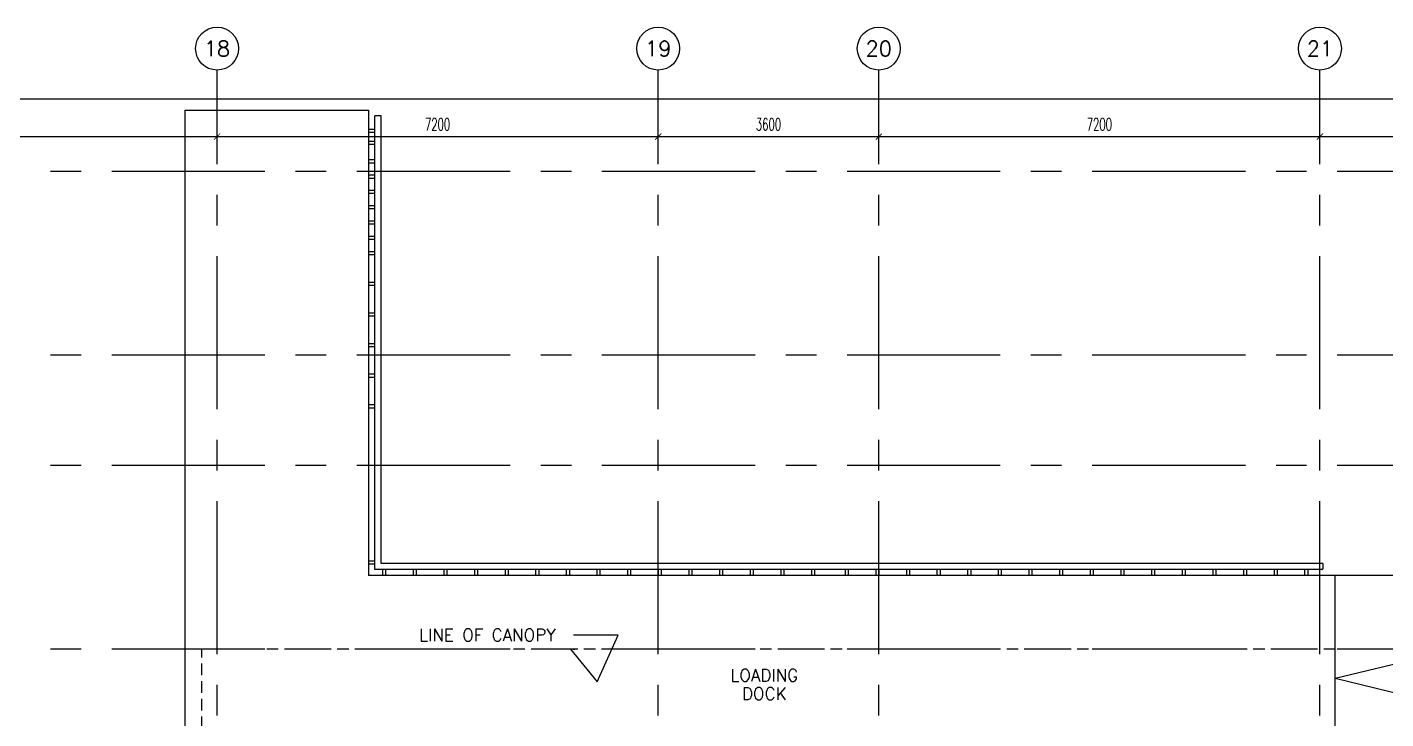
# Model space of a CAD drawing. Extents: x -0.4 to 93, y -13.2 to 77.1.
# Drawn here: x 52.37 to 74.54, y 65.83 to 77.12 of the extents above; entities that cross this region are included whole.
import ezdxf
from ezdxf.enums import TextEntityAlignment as Align

# ---------------------------------------------------------------- set-up
doc = ezdxf.new("R2010")
doc.units = 0
doc.header["$MEASUREMENT"] = 0
doc.header["$PDMODE"] = 3
doc.header["$PDSIZE"] = 0.1
doc.linetypes.add('CENTERX2', pattern=[4, 2.5, -0.5, 0.5, -0.5])
doc.linetypes.add('HIDDEN2', pattern=[0.1875, 0.125, -0.0625])
doc.layers.get('0').update_dxf_attribs({"linetype": 'CONTINUOUS'})
doc.layers.get('DEFPOINTS').update_dxf_attribs({"linetype": 'CONTINUOUS'})
for name, color, linetype in [('AX-CR', 11, 'CONTINUOUS'), ('AX-DIM', 11, 'CONTINUOUS'), ('AX-TXT', 2, 'CONTINUOUS'), ('AXES', 11, 'CENTERX2'), ('BORDER', 11, 'CONTINUOUS'), ('CANOPY-LN', 11, 'CONTINUOUS'), ('RM-NAME', 11, 'CONTINUOUS'), ('SLOPE', 11, 'CONTINUOUS'), ('STR', 11, 'CONTINUOUS'), ('TEXT', 4, 'CONTINUOUS')]:
    doc.layers.add(name, color=color, linetype=linetype)
doc.styles.add('ROMANS', font='ROMANS.shx', dxfattribs={"width": 0.6})
doc.dimstyles.new('STANDARD in', dxfattribs={"dimtxt": 0.2, "dimasz": 0.1, "dimexe": 0.07, "dimexo": 0.05, "dimgap": 0.1, "dimtad": 1, "dimdec": 0, "dimlfac": 1000, "dimzin": 0, "dimdsep": 46, "dimtxsty": 'ROMANS', "dimblk": 'ARCHTICK', "dimcen": 0.05, "dimdle": 0.05, "dimclrd": 7, "dimclre": 7, "dimclrt": 2, "dimadec": 0, "dimazin": 0, "dimtfac": 1, "dimtdec": 0, "dimtmove": 2, "dimatfit": 3, "dimldrblk": 'ARCHTICK', "dimfxl": 0, "dimtolj": 1, "dimtzin": 0, "dimarcsym": 0})

# ---------------------------------------------------------------- blocks, each defined once
blk = doc.blocks.new('_ARCHTICK')
at = {"color": 0, "linetype": 'ByBlock', "const_width": 0.15}
blk.add_lwpolyline([(-0.5, -0.5), (0.5, 0.5)], dxfattribs=at)
blk = doc.blocks.new('*D198')
at = {"layer": 'AX-DIM', "color": 7, "linetype": 'ByBlock', "lineweight": -2}
for p, q in [((55.46954478137195, 74.9872292258995), (55.46954478137195, 75.40722922589367)), ((62.66954478132538, 74.9872292258995), (62.66954478132538, 75.40722922589367)), ((55.41954478137195, 75.33722922589368), (62.71954478132538, 75.33722922589368))]:
    blk.add_line(p, q, dxfattribs=at)
at = {"layer": 'DEFPOINTS', "color": 0, "linetype": 'ByBlock'}
for p in [(62.66954478132538, 75.33722922589368), (55.46954478137195, 74.9372292258995), (62.66954478132538, 74.9372292258995)]:
    blk.add_point(p, dxfattribs=at)
at = {"layer": 'AX-DIM', "color": 7, "linetype": 'ByBlock', "lineweight": -2, "xscale": 0.1, "yscale": 0.1, "zscale": 0.1, "rotation": 180}
blk.add_blockref('_ARCHTICK', (55.46954478137195, 75.33722922589368), dxfattribs=at)
at = {"layer": 'AX-DIM', "color": 7, "linetype": 'ByBlock', "lineweight": -2, "xscale": 0.1, "yscale": 0.1, "zscale": 0.1}
blk.add_blockref('_ARCHTICK', (62.66954478132538, 75.33722922589368), dxfattribs=at)
at = {"layer": 'AX-DIM', "color": 2, "linetype": 'ByBlock', "insert": (59.06954478134867, 75.53722922589368), "char_height": 0.2, "attachment_point": 5, "style": 'ROMANS'}
blk.add_mtext('\\A1;7200', dxfattribs=at)
blk = doc.blocks.new('*D202')
at = {"layer": 'AX-DIM', "color": 7, "linetype": 'ByBlock', "lineweight": -2}
for p, q in [((48.2695447813021, 74.9872292258995), (48.2695447813021, 75.40722922589367)), ((55.46954478137195, 74.9872292258995), (55.46954478137195, 75.40722922589367)), ((48.2195447813021, 75.33722922589368), (55.51954478137195, 75.33722922589368))]:
    blk.add_line(p, q, dxfattribs=at)
at = {"layer": 'DEFPOINTS', "color": 0, "linetype": 'ByBlock'}
for p in [(55.46954478137195, 75.33722922589368), (48.2695447813021, 74.9372292258995), (55.46954478137195, 74.9372292258995)]:
    blk.add_point(p, dxfattribs=at)
at = {"layer": 'AX-DIM', "color": 7, "linetype": 'ByBlock', "lineweight": -2, "xscale": 0.1, "yscale": 0.1, "zscale": 0.1, "rotation": 180}
blk.add_blockref('_ARCHTICK', (48.2695447813021, 75.33722922589368), dxfattribs=at)
at = {"layer": 'AX-DIM', "color": 7, "linetype": 'ByBlock', "lineweight": -2, "xscale": 0.1, "yscale": 0.1, "zscale": 0.1}
blk.add_blockref('_ARCHTICK', (55.46954478137195, 75.33722922589368), dxfattribs=at)
at = {"layer": 'AX-DIM', "color": 2, "linetype": 'ByBlock', "insert": (51.86954478133703, 75.53722922589368), "char_height": 0.2, "attachment_point": 5, "style": 'ROMANS'}
blk.add_mtext('\\A1;7200', dxfattribs=at)
blk = doc.blocks.new('AXU')
at = {"layer": 'AX-CR'}
blk.add_circle((0, 350), 350.0000000000014, dxfattribs=at)
at = {"layer": 'AX-TXT', "style": 'ROMANS'}
blk.add_attdef('AX', text='', height=250, dxfattribs=at).set_placement((0, 350), align=Align.MIDDLE)
blk = doc.blocks.new('*D175')
at = {"layer": 'AX-DIM', "color": 7, "linetype": 'ByBlock', "lineweight": -2}
for p, q in [((73.46954478137195, 74.9872292258995), (73.46954478137195, 75.40722922589367)), ((80.66954478132538, 74.9872292258995), (80.66954478132538, 75.40722922589367)), ((73.41954478137195, 75.33722922589368), (80.71954478132538, 75.33722922589368))]:
    blk.add_line(p, q, dxfattribs=at)
at = {"layer": 'DEFPOINTS', "color": 0, "linetype": 'ByBlock'}
for p in [(80.66954478132538, 75.33722922589368), (73.46954478137195, 74.9372292258995), (80.66954478132538, 74.9372292258995)]:
    blk.add_point(p, dxfattribs=at)
at = {"layer": 'AX-DIM', "color": 7, "linetype": 'ByBlock', "lineweight": -2, "xscale": 0.1, "yscale": 0.1, "zscale": 0.1, "rotation": 180}
blk.add_blockref('_ARCHTICK', (73.46954478137195, 75.33722922589368), dxfattribs=at)
at = {"layer": 'AX-DIM', "color": 7, "linetype": 'ByBlock', "lineweight": -2, "xscale": 0.1, "yscale": 0.1, "zscale": 0.1}
blk.add_blockref('_ARCHTICK', (80.66954478132538, 75.33722922589368), dxfattribs=at)
at = {"layer": 'AX-DIM', "color": 2, "linetype": 'ByBlock', "insert": (77.06954478134867, 75.53722922589368), "char_height": 0.2, "attachment_point": 5, "style": 'ROMANS'}
blk.add_mtext('\\A1;7200', dxfattribs=at)
blk = doc.blocks.new('*D176')
at = {"layer": 'AX-DIM', "color": 7, "linetype": 'ByBlock', "lineweight": -2}
for p, q in [((66.2695447813021, 74.9872292258995), (66.2695447813021, 75.40722922589367)), ((73.46954478137195, 74.9872292258995), (73.46954478137195, 75.40722922589367)), ((66.2195447813021, 75.33722922589368), (73.51954478137195, 75.33722922589368))]:
    blk.add_line(p, q, dxfattribs=at)
at = {"layer": 'DEFPOINTS', "color": 0, "linetype": 'ByBlock'}
for p in [(73.46954478137195, 75.33722922589368), (66.2695447813021, 74.9372292258995), (73.46954478137195, 74.9372292258995)]:
    blk.add_point(p, dxfattribs=at)
at = {"layer": 'AX-DIM', "color": 7, "linetype": 'ByBlock', "lineweight": -2, "xscale": 0.1, "yscale": 0.1, "zscale": 0.1, "rotation": 180}
blk.add_blockref('_ARCHTICK', (66.2695447813021, 75.33722922589368), dxfattribs=at)
at = {"layer": 'AX-DIM', "color": 7, "linetype": 'ByBlock', "lineweight": -2, "xscale": 0.1, "yscale": 0.1, "zscale": 0.1}
blk.add_blockref('_ARCHTICK', (73.46954478137195, 75.33722922589368), dxfattribs=at)
at = {"layer": 'AX-DIM', "color": 2, "linetype": 'ByBlock', "insert": (69.86954478133703, 75.53722922589368), "char_height": 0.2, "attachment_point": 5, "style": 'ROMANS'}
blk.add_mtext('\\A1;7200', dxfattribs=at)
blk = doc.blocks.new('*D177')
at = {"layer": 'AX-DIM', "color": 7, "linetype": 'ByBlock', "lineweight": -2}
for p, q in [((62.66954478132538, 74.9872292258995), (62.66954478132538, 75.40722922589367)), ((66.2695447813021, 74.9872292258995), (66.2695447813021, 75.40722922589367)), ((62.61954478132539, 75.33722922589368), (66.3195447813021, 75.33722922589368))]:
    blk.add_line(p, q, dxfattribs=at)
at = {"layer": 'DEFPOINTS', "color": 0, "linetype": 'ByBlock'}
for p in [(66.2695447813021, 75.33722922589368), (62.66954478132538, 74.9372292258995), (66.2695447813021, 74.9372292258995)]:
    blk.add_point(p, dxfattribs=at)
at = {"layer": 'AX-DIM', "color": 7, "linetype": 'ByBlock', "lineweight": -2, "xscale": 0.1, "yscale": 0.1, "zscale": 0.1, "rotation": 180}
blk.add_blockref('_ARCHTICK', (62.66954478132538, 75.33722922589368), dxfattribs=at)
at = {"layer": 'AX-DIM', "color": 7, "linetype": 'ByBlock', "lineweight": -2, "xscale": 0.1, "yscale": 0.1, "zscale": 0.1}
blk.add_blockref('_ARCHTICK', (66.2695447813021, 75.33722922589368), dxfattribs=at)
at = {"layer": 'AX-DIM', "color": 2, "linetype": 'ByBlock', "insert": (64.46954478131374, 75.53722922589368), "char_height": 0.2, "attachment_point": 5, "style": 'ROMANS'}
blk.add_mtext('\\A1;3600', dxfattribs=at)
blk = doc.blocks.new('*D186')
at = {"layer": 'AX-DIM', "color": 7, "lineweight": -2}
for p, q in [((6.179544781381265, 75.95549582813692), (80.96954478132538, 75.95549582813692)), ((6.229544781381264, 73.47284210526122), (6.229544781381264, 76.02549582813691)), ((80.91954478132538, 63.82711434494995), (80.91954478132538, 76.02549582813691))]:
    blk.add_line(p, q, dxfattribs=at)
at = {"layer": 'DEFPOINTS', "color": 0}
for p in [(80.91954478132538, 75.95549582813692), (6.229544781381264, 73.42284210526122), (80.91954478132538, 63.77711434494995)]:
    blk.add_point(p, dxfattribs=at)
at = {"layer": 'AX-DIM', "color": 7, "lineweight": -2, "xscale": 0.1, "yscale": 0.1, "zscale": 0.1, "rotation": 180}
blk.add_blockref('_ARCHTICK', (6.229544781381264, 75.95549582813692), dxfattribs=at)
at = {"layer": 'AX-DIM', "color": 7, "lineweight": -2, "xscale": 0.1, "yscale": 0.1, "zscale": 0.1}
blk.add_blockref('_ARCHTICK', (80.91954478132538, 75.95549582813692), dxfattribs=at)
at = {"layer": 'AX-DIM', "color": 2, "insert": (43.57454478135332, 76.15549582813692), "char_height": 0.2, "attachment_point": 5, "style": 'ROMANS'}
blk.add_mtext('\\A1;74690', dxfattribs=at)

msp = doc.modelspace()

# ---------------------------------------------------------------- linework, layer by layer
at = {"layer": 'AXES'}
for p, q in [((55.46954478137195, -1.114293647726299), (55.46954478137195, 76.42479013136472)), ((62.66954478132538, -1.114293647726299), (62.66954478126718, 76.42479013136472)), ((66.2695447813021, -1.114293647726299), (66.2695447812439, 76.42479013136472)), ((73.46954478137195, -1.114293647726299), (73.46954478137195, 76.42479013136472)), ((92.25230226805434, 74.76999999626423), (22.4295447813347, 74.76999999626423)), ((92.25230226805434, 71.76999999626423), (22.4295447813347, 71.76999999626423)), ((92.25230226805434, 69.96999999624677), (22.4295447813347, 69.96999999624677)), ((92.25230226805434, 66.96999999624677), (22.4295447813347, 66.96999999624677))]:
    msp.add_line(p, q, dxfattribs=at)
at = {"layer": 'BORDER'}
for p, q in [((54.9445447694161, 75.76999999892723), (54.94454476935789, 64.61999999624095)), ((54.9445447694161, 75.76999999892723), (57.9445447694161, 75.76999999892723)), ((57.9445447694161, 75.76999999892723), (57.9445447694161, 68.16999999892869)), ((80.61954478139523, 68.16999999625841), (57.9445447694161, 68.16999999625841))]:
    msp.add_line(p, q, dxfattribs=at)
at = {"layer": 'CANOPY-LN', "linetype": 'HIDDEN2', "ltscale": 1.5}
for p, q in [((73.71954478137195, 66.96999999624677), (55.21954478137195, 66.96999999624677)), ((55.21954478137195, 64.81999999625259), (55.21954478137195, 66.96999999624677)), ((73.71954478137195, 64.81999999625259), (73.71954478137195, 66.96999999624677))]:
    msp.add_line(p, q, dxfattribs=at)
at = {"layer": 'SLOPE', "color": 5}
for q in [(80.61954478139523, 68.16999999625841), (80.61954478139523, 64.81999999625259)]:
    msp.add_line((73.71954478137195, 66.49499999624095), q, dxfattribs=at)
at = {"layer": 'STR'}
for p, q in [((58.04615909222048, 68.26999999626423), (58.04615909222048, 75.67596655139641)), ((58.1461590922554, 75.67596655139641), (58.04615909222048, 75.67596655139641)), ((58.14615909219719, 68.36999999624823), (58.1461590922554, 75.67596655139641)), ((58.04615909222048, 75.45640479703434), (57.94615909224376, 75.45640479703434)), ((58.04615909222048, 75.40640479704598), (57.94615909224376, 75.40640479704598)), ((58.04615909222048, 75.25640479703725), (57.94615909224376, 75.25640479703725)), ((58.04615909222048, 75.20640479704889), (57.94615909224376, 75.20640479704889)), ((58.04615909222048, 74.95640479703434), (57.94615909224376, 74.95640479703434)), ((58.04615909222048, 74.90640479704598), (57.94615909224376, 74.90640479704598)), ((58.04615909222048, 74.70640479704889), (57.94615909224376, 74.70640479704889)), ((58.04615909222048, 74.65640479700232), (57.94615909224376, 74.65640479700232)), ((58.04615909222048, 74.45640479703434), (57.94615909224376, 74.45640479703434)), ((58.04615909222048, 74.40640479704598), (57.94615909224376, 74.40640479704598)), ((58.04615909222048, 74.20640479704889), (57.94615909224376, 74.20640479704889)), ((58.04615909222048, 74.15640479700232), (57.94615909224376, 74.15640479700232)), ((58.04615909222048, 73.95640479703434), (57.94615909224376, 73.95640479703434)), ((58.04615909222048, 73.90640479704598), (57.94615909224376, 73.90640479704598)), ((58.04615909222048, 73.70640479704889), (57.94615909224376, 73.70640479704889)), ((58.04615909222048, 73.65640479700232), (57.94615909224376, 73.65640479700232)), ((58.04615909222048, 73.45640479703434), (57.94615909224376, 73.45640479703434)), ((58.04615909222048, 73.40640479704598), (57.94615909224376, 73.40640479704598)), ((58.04615909222048, 72.95640479703434), (57.94615909224376, 72.95640479703434)), ((58.04615909222048, 72.90640479704598), (57.94615909224376, 72.90640479704598)), ((58.04615909222048, 72.45640479703434), (57.94615909224376, 72.45640479703434)), ((58.04615909222048, 72.40640479704598), (57.94615909224376, 72.40640479704598)), ((58.04615909222048, 71.95640479703434), (57.94615909224376, 71.95640479703434)), ((58.04615909222048, 71.90640479704598), (57.94615909224376, 71.90640479704598)), ((58.04615909222048, 71.45640479703434), (57.94615909224376, 71.45640479703434)), ((58.04615909222048, 71.40640479704598), (57.94615909224376, 71.40640479704598)), ((58.04615909222048, 70.95640479703434), (57.94615909224376, 70.95640479703434)), ((58.04615909222048, 70.90640479704598), (57.94615909224376, 70.90640479704598)), ((58.04615909222048, 68.40640479704598), (57.94615909224376, 68.40640479704598)), ((58.04615909222048, 68.35640479699941), (57.94615909224376, 68.35640479699941)), ((73.50454478128813, 68.36999999624095), (58.14615909219719, 68.36999999624823)), ((73.5195447813021, 68.2849999962491), (73.5195447813021, 68.35499999625608)), ((73.50454478128813, 68.26999999626423), (58.04615909222048, 68.26999999626423)), ((58.16954478132538, 68.26999999626423), (58.16954478132538, 68.16999999625841)), ((58.16954476945102, 68.26999999891996), (58.16954476945102, 68.16999999892141)), ((58.21954478137195, 68.26999999626423), (58.21954478137195, 68.16999999625841)), ((58.21954476943938, 68.26999999891996), (58.21954476943938, 68.16999999892141)), ((58.66954478132538, 68.26999999626423), (58.66954478132538, 68.16999999625841)), ((58.71954478137195, 68.26999999626423), (58.71954478137195, 68.16999999625841)), ((59.16954478132538, 68.26999999626423), (59.16954478132538, 68.16999999625841)), ((59.21954478137195, 68.26999999626423), (59.21954478137195, 68.16999999625841)), ((59.66954478132538, 68.26999999626423), (59.66954478132538, 68.16999999625841)), ((59.71954478137195, 68.26999999626423), (59.71954478137195, 68.16999999625841)), ((60.16954478132538, 68.26999999626423), (60.16954478132538, 68.16999999625841)), ((60.21954478137195, 68.26999999626423), (60.21954478137195, 68.16999999625841)), ((60.66954478132538, 68.26999999626423), (60.66954478132538, 68.16999999625841)), ((60.71954478137195, 68.26999999626423), (60.71954478137195, 68.16999999625841)), ((61.16954478132538, 68.26999999626423), (61.16954478132538, 68.16999999625841)), ((61.21954478137195, 68.26999999626423), (61.21954478137195, 68.16999999625841)), ((61.66954478132538, 68.26999999626423), (61.66954478132538, 68.16999999625841)), ((61.71954478137195, 68.26999999626423), (61.71954478137195, 68.16999999625841)), ((62.16954478132538, 68.26999999626423), (62.16954478132538, 68.16999999625841)), ((62.21954478137195, 68.26999999626423), (62.21954478137195, 68.16999999625841)), ((62.66954478132538, 68.26999999626423), (62.66954478132538, 68.16999999625841)), ((62.71954478137195, 68.26999999626423), (62.71954478137195, 68.16999999625841)), ((63.16954478132538, 68.26999999626423), (63.16954478132538, 68.16999999625841)), ((63.21954478137195, 68.26999999626423), (63.21954478137195, 68.16999999625841)), ((63.66954478132538, 68.26999999626423), (63.66954478132538, 68.16999999625841)), ((63.71954478137195, 68.26999999626423), (63.71954478137195, 68.16999999625841)), ((64.16954478132538, 68.26999999626423), (64.16954478132538, 68.16999999625841)), ((64.21954478137195, 68.26999999626423), (64.21954478137195, 68.16999999625841)), ((64.66954478132538, 68.26999999626423), (64.66954478132538, 68.16999999625841)), ((64.71954478137195, 68.26999999626423), (64.71954478137195, 68.16999999625841)), ((65.16954478132538, 68.26999999626423), (65.16954478132538, 68.16999999625841)), ((65.21954478137195, 68.26999999626423), (65.21954478137195, 68.16999999625841)), ((65.71954478137195, 68.26999999626423), (65.71954478137195, 68.16999999625841)), ((65.7695447813021, 68.26999999626423), (65.7695447813021, 68.16999999625841)), ((66.21954478137195, 68.26999999626423), (66.21954478137195, 68.16999999625841)), ((66.2695447813021, 68.26999999626423), (66.2695447813021, 68.16999999625841)), ((66.71954478137195, 68.26999999626423), (66.71954478137195, 68.16999999625841)), ((66.7695447813021, 68.26999999626423), (66.7695447813021, 68.16999999625841)), ((67.21954478137195, 68.26999999626423), (67.21954478137195, 68.16999999625841)), ((67.2695447813021, 68.26999999626423), (67.2695447813021, 68.16999999625841)), ((67.71954478137195, 68.26999999626423), (67.71954478137195, 68.16999999625841)), ((67.7695447813021, 68.26999999626423), (67.7695447813021, 68.16999999625841)), ((68.21954478137195, 68.26999999626423), (68.21954478137195, 68.16999999625841)), ((68.2695447813021, 68.26999999626423), (68.2695447813021, 68.16999999625841)), ((68.71954478137195, 68.26999999626423), (68.71954478137195, 68.16999999625841)), ((68.7695447813021, 68.26999999626423), (68.7695447813021, 68.16999999625841)), ((69.21954478137195, 68.26999999626423), (69.21954478137195, 68.16999999625841)), ((69.2695447813021, 68.26999999626423), (69.2695447813021, 68.16999999625841)), ((69.71954478137195, 68.26999999626423), (69.71954478137195, 68.16999999625841)), ((69.7695447813021, 68.26999999626423), (69.7695447813021, 68.16999999625841)), ((70.21954478137195, 68.26999999626423), (70.21954478137195, 68.16999999625841)), ((70.2695447813021, 68.26999999626423), (70.2695447813021, 68.16999999625841)), ((70.71954478137195, 68.26999999626423), (70.71954478137195, 68.16999999625841)), ((70.7695447813021, 68.26999999626423), (70.7695447813021, 68.16999999625841)), ((71.21954478137195, 68.26999999626423), (71.21954478137195, 68.16999999625841)), ((71.2695447813021, 68.26999999626423), (71.2695447813021, 68.16999999625841)), ((71.71954478137195, 68.26999999626423), (71.71954478137195, 68.16999999625841)), ((71.7695447813021, 68.26999999626423), (71.7695447813021, 68.16999999625841)), ((72.21954478137195, 68.26999999626423), (72.21954478137195, 68.16999999625841)), ((72.2695447813021, 68.26999999626423), (72.2695447813021, 68.16999999625841)), ((72.71954478137195, 68.26999999626423), (72.71954478137195, 68.16999999625841)), ((72.7695447813021, 68.26999999626423), (72.7695447813021, 68.16999999625841)), ((73.21954478137195, 68.26999999626423), (73.21954478137195, 68.16999999625841)), ((73.2695447813021, 68.26999999626423), (73.2695447813021, 68.16999999625841)), ((73.71954478137195, 64.61999999624095), (73.71954478137195, 68.16999999625841))]:
    msp.add_line(p, q, dxfattribs=at)
for centre, start, end in [((73.50454478128813, 68.35499999625608), 0, 90), ((73.50454478128813, 68.2849999962491), 270, 0)]:
    msp.add_arc(centre, 0.015, start, end, dxfattribs=at)

# ---------------------------------------------------------------- block references
at = {"layer": 'AXES', "xscale": 0.001000000047497451, "yscale": 0.0009999999892897904, "zscale": 0.001}
for p, values in [((55.46954478137195, 76.42479013136472), {'AX': '18'}), ((62.66954478132538, 76.42479013136472), {'AX': '19'}), ((66.2695447813021, 76.42479013136472), {'AX': '20'}), ((73.46954478137195, 76.42479013136472), {'AX': '21'})]:
    msp.add_blockref('AXU', p, dxfattribs=at).add_auto_attribs(values)

# ---------------------------------------------------------------- texts
at = {"layer": 'RM-NAME', "color": 4, "style": 'ROMANS'}
msp.add_text('LINE OF CANOPY', height=0.2, dxfattribs=at).set_placement((59.88301726558711, 67.19998562388355), align=Align.MIDDLE)
at = {"layer": 'RM-NAME', "style": 'ROMANS'}
for s, p in [('LOADING', (64.40141086827498, 66.54299061291385)), ('DOCK', (64.40141086827498, 66.2429906129255))]:
    msp.add_text(s, height=0.2, dxfattribs=at).set_placement(p, align=Align.MIDDLE)

# ---------------------------------------------------------------- dimensions: what is measured, and where the dimension line sits
at = {"layer": 'AX-DIM'}
dim = msp.add_linear_dim(base=(80.91954478132538, 75.95549582813692), p1=(6.229544781381264, 73.42284210526122), p2=(80.91954478132538, 63.77711434494995), dimstyle='STANDARD in', dxfattribs=at)
dim.commit()
dim.dimension.update_dxf_attribs({"geometry": '*D186', "text_midpoint": (43.57454478135332, 76.15549582813692)})
at = {"layer": 'AX-DIM', "color": 1, "linetype": 'ByBlock'}
for base, p1, p2, picture, middle in [((55.46954478137195, 75.33722922589368), (48.2695447813021, 74.9372292258995), (55.46954478137195, 74.9372292258995), '*D202', (51.86954478133703, 75.53722922589368)), ((62.66954478132538, 75.33722922589368), (55.46954478137195, 74.9372292258995), (62.66954478132538, 74.9372292258995), '*D198', (59.06954478134867, 75.53722922589368)), ((66.2695447813021, 75.33722922589368), (62.66954478132538, 74.9372292258995), (66.2695447813021, 74.9372292258995), '*D177', (64.46954478131374, 75.53722922589368)), ((73.46954478137195, 75.33722922589368), (66.2695447813021, 74.9372292258995), (73.46954478137195, 74.9372292258995), '*D176', (69.86954478133703, 75.53722922589368)), ((80.66954478132538, 75.33722922589368), (73.46954478137195, 74.9372292258995), (80.66954478132538, 74.9372292258995), '*D175', (77.06954478134867, 75.53722922589368))]:
    dim = msp.add_linear_dim(base=base, p1=p1, p2=p2, dimstyle='STANDARD in', dxfattribs=at)
    dim.commit()
    dim.dimension.update_dxf_attribs({"geometry": picture, "text_midpoint": middle})

# ---------------------------------------------------------------- leaders
at = {"layer": 'TEXT', "color": 11}
msp.add_leader([(61.24076371407136, 66.96999999624677), (61.6732561874669, 66.4347493169771), (62.01650414499454, 67.19608058317681), (61.28881824715063, 67.19608058317681)], dimstyle='STANDARD in', dxfattribs=at)

doc.saveas('drawing.dxf')
